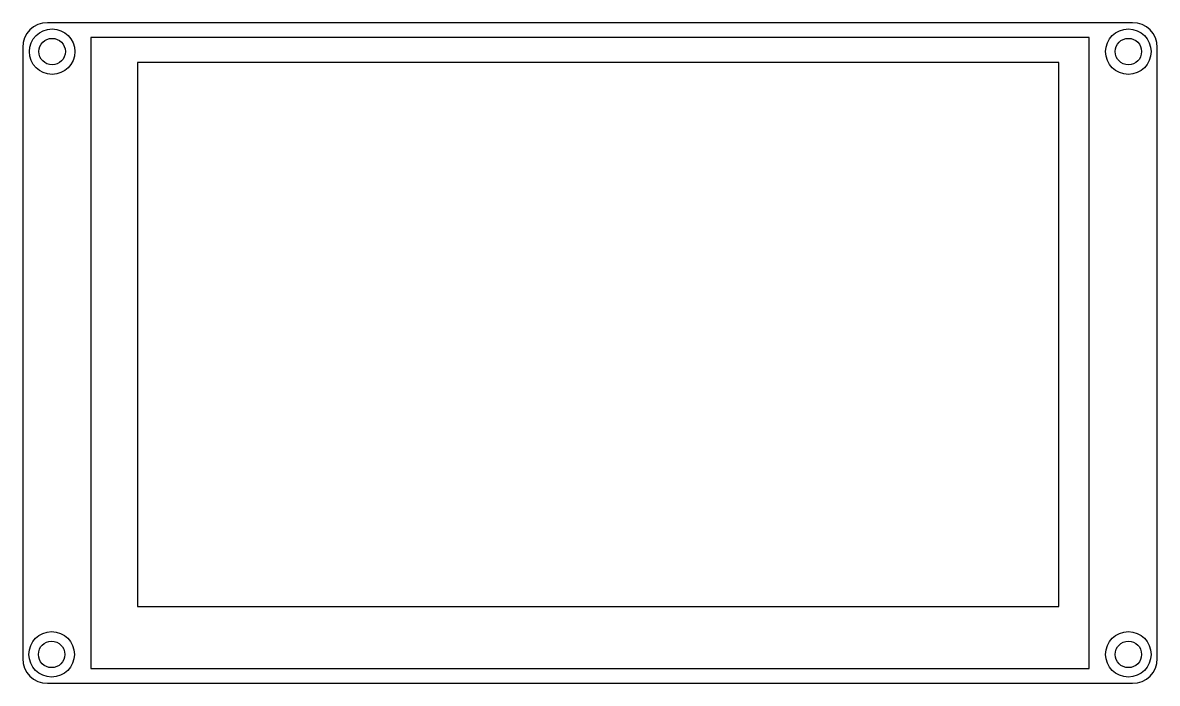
# Model space of a CAD drawing. Header units: millimetres. Extents: x -69 to 69, y -40 to 40.
import ezdxf

# ---------------------------------------------------------------- set-up
doc = ezdxf.new("R2010")
doc.units = ezdxf.units.MM

msp = doc.modelspace()

# ---------------------------------------------------------------- linework, layer by layer
at = {"color": 7, "linetype": 'Continuous', "lineweight": 25}
for p, q in [((65.6, 39.95), (-65.6, 39.95)), ((60.35, 38.15), (-60.35, 38.15)), ((-60.35, 38.15), (-60.35, -38.15)), ((60.35, -38.15), (60.35, 38.15)), ((-68.6, 36.95), (-68.6, -36.95)), ((68.6, -36.95), (68.6, 36.95)), ((56.7, 35.15), (-54.7, 35.15)), ((-54.7, 35.15), (-54.7, -30.65)), ((56.7, -30.65), (56.7, 35.15)), ((-54.7, -30.65), (56.7, -30.65)), ((-60.35, -38.15), (60.35, -38.15)), ((-65.6, -39.95), (65.6, -39.95))]:
    msp.add_line(p, q, dxfattribs=at)
for centre, radius in [((-65.04, 36.45), 2.75), ((65.1, 36.45), 2.75), ((-65.04, 36.45), 1.6), ((65.1, 36.45), 1.6), ((-65.1, -36.45), 2.75), ((65.1, -36.45), 2.75), ((-65.1, -36.45), 1.6), ((65.1, -36.45), 1.6)]:
    msp.add_circle(centre, radius, dxfattribs=at)
for centre, start, end in [((-65.6, 36.95), 90, 180), ((65.6, 36.95), 0, 90), ((-65.6, -36.95), 180, 270), ((65.6, -36.95), 270, 0)]:
    msp.add_arc(centre, 3, start, end, dxfattribs=at)

doc.saveas('drawing.dxf')
